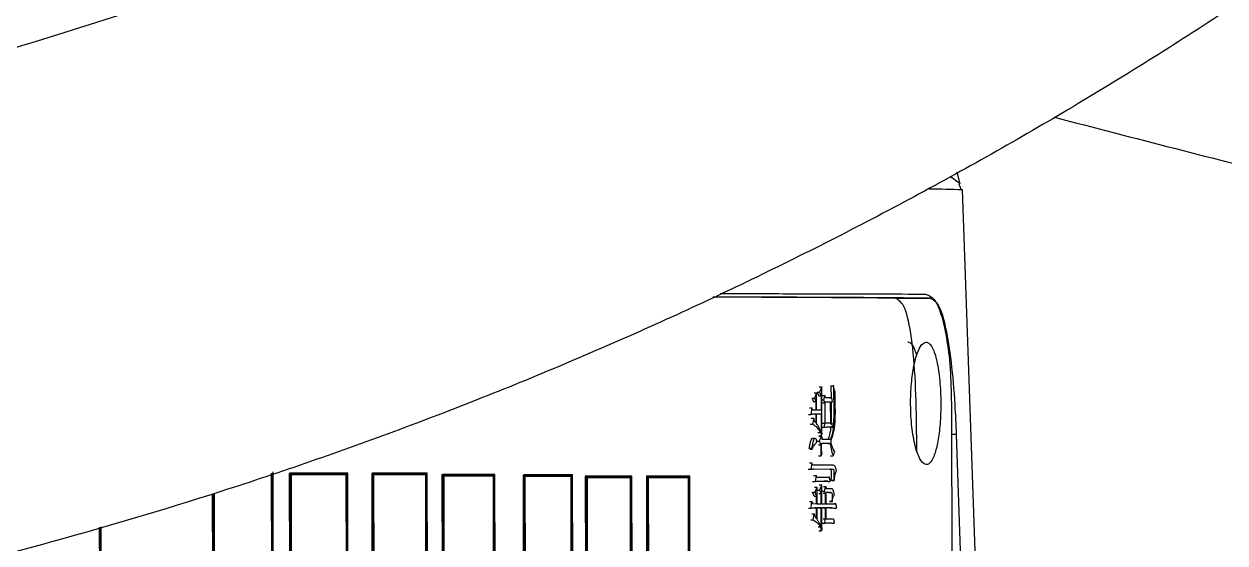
# Model space of a CAD drawing. Header units: millimetres. Extents: x 2320 to 4000, y 933 to 2121.
# Drawn here: x 2904.21 to 2948.28, y 1127.4 to 1146.46 of the extents above; entities that cross this region are included whole.
import ezdxf

# ---------------------------------------------------------------- set-up
doc = ezdxf.new("R2010")
doc.units = ezdxf.units.MM

msp = doc.modelspace()

# ---------------------------------------------------------------- linework, layer by layer
at = {"color": 7, "linetype": 'Continuous', "lineweight": 25}
for p, q in [((2938.56, 1140.59), (2938.453, 1141.014)), ((2938.6, 1140.387), (2938.524, 1140.582)), ((2940.606, 1084.366), (2938.65, 1140.366)), ((2936.198, 1136.392), (2937.472, 1136.392)), ((2933.82, 1133.166), (2933.909, 1133.167)), ((2933.925, 1133.167), (2933.909, 1133.167)), ((2933.297, 1132.908), (2933.223, 1132.714)), ((2933.298, 1132.281), (2933.297, 1132.908)), ((2933.483, 1133.135), (2933.403, 1132.941)), ((2933.403, 1132.941), (2933.464, 1132.8)), ((2933.464, 1132.8), (2933.465, 1132.281)), ((2933.486, 1131.642), (2933.483, 1133.135)), ((2933.604, 1132.821), (2933.553, 1132.659)), ((2933.633, 1132.724), (2933.604, 1132.821)), ((2933.886, 1132.583), (2933.855, 1132.734)), ((2933.125, 1132.368), (2933.088, 1132.119)), ((2933.15, 1132.281), (2933.125, 1132.368)), ((2933.277, 1132.584), (2933.187, 1132.584)), ((2933.223, 1132.714), (2933.277, 1132.584)), ((2933.277, 1132.281), (2933.277, 1132.584)), ((2933.484, 1132.659), (2933.553, 1132.659)), ((2933.553, 1132.659), (2933.593, 1132.551)), ((2933.593, 1132.551), (2933.594, 1131.804)), ((2933.613, 1132.583), (2933.8, 1132.583)), ((2933.614, 1131.804), (2933.613, 1132.583)), ((2933.711, 1132.583), (2933.8, 1132.583)), ((2933.8, 1132.583), (2933.801, 1131.804)), ((2933.819, 1132.583), (2933.886, 1132.583)), ((2933.821, 1131.804), (2933.819, 1132.583)), ((2933.819, 1132.582), (2933.886, 1132.583)), ((2938.244, 1132.523), (2938.305, 1095.523)), ((2933.102, 1131.989), (2933.192, 1131.989)), ((2933.192, 1131.989), (2933.147, 1131.762)), ((2933.277, 1132.281), (2933.15, 1132.281)), ((2933.278, 1131.816), (2933.278, 1132.141)), ((2933.465, 1132.281), (2933.298, 1132.281)), ((2933.298, 1132.14), (2933.465, 1132.14)), ((2933.299, 1131.783), (2933.298, 1132.14)), ((2933.375, 1132.14), (2933.465, 1132.14)), ((2933.465, 1132.14), (2933.466, 1131.34)), ((2933.057, 1131.762), (2933.147, 1131.762)), ((2933.347, 1131.458), (2933.438, 1131.459)), ((2933.438, 1131.459), (2933.442, 1131.502)), ((2933.466, 1131.34), (2933.498, 1131.426)), ((2933.505, 1131.804), (2933.594, 1131.804)), ((2933.594, 1131.804), (2933.558, 1131.653)), ((2933.801, 1131.804), (2933.614, 1131.804)), ((2933.792, 1131.652), (2933.725, 1131.658)), ((2933.864, 1131.804), (2933.821, 1131.804)), ((2933.884, 1131.652), (2933.864, 1131.804)), ((2933.233, 1131.242), (2933.143, 1131.242)), ((2933.315, 1131.134), (2933.406, 1131.134)), ((2933.377, 1131.339), (2933.466, 1131.34)), ((2933.459, 1130.604), (2933.459, 1131.004)), ((2933.794, 1131.058), (2933.479, 1131.058)), ((2933.479, 1130.907), (2933.479, 1131.058)), ((2933.802, 1131.198), (2933.499, 1131.199)), ((2933.705, 1131.057), (2933.794, 1131.058)), ((2936.968, 1131.382), (2936.968, 1130.739)), ((2938.419, 1131.383), (2938.246, 1131.383)), ((2938.419, 1131.383), (2939.686, 1094.383)), ((2933.045, 1130.842), (2933.136, 1130.843)), ((2933.37, 1130.604), (2933.459, 1130.604)), ((2933.812, 1130.603), (2933.901, 1130.603)), ((2933.124, 1130.334), (2933.083, 1130.107)), ((2933.153, 1130.259), (2933.124, 1130.334)), ((2933.906, 1130.257), (2933.153, 1130.259)), ((2933.211, 1130.118), (2933.89, 1130.116)), ((2933.799, 1130.116), (2933.89, 1130.116)), ((2913.28, 1129.961), (2913.317, 1107.928)), ((2913.35, 1107.928), (2913.312, 1129.961)), ((2913.384, 1107.878), (2913.347, 1130.011)), ((2913.946, 1129.961), (2913.984, 1107.828)), ((2913.946, 1129.961), (2913.979, 1129.961)), ((2913.979, 1129.961), (2914.017, 1107.828)), ((2914.013, 1129.911), (2914.051, 1107.878)), ((2916.024, 1129.911), (2916.061, 1107.878)), ((2916.024, 1129.911), (2916.058, 1129.911)), ((2916.095, 1107.878), (2916.058, 1129.911)), ((2916.128, 1107.828), (2916.091, 1129.961)), ((2916.969, 1129.961), (2917.006, 1107.828)), ((2916.969, 1129.961), (2917.003, 1129.961)), ((2917.003, 1129.961), (2917.041, 1107.828)), ((2917.036, 1129.911), (2917.073, 1107.878)), ((2918.942, 1129.911), (2918.98, 1107.878)), ((2918.942, 1129.911), (2918.978, 1129.911)), ((2919.016, 1107.878), (2918.978, 1129.911)), ((2919.047, 1107.828), (2919.01, 1129.961)), ((2919.547, 1129.911), (2919.585, 1107.778)), ((2919.547, 1129.911), (2919.584, 1129.911)), ((2919.584, 1129.911), (2919.621, 1107.778)), ((2919.615, 1129.861), (2919.652, 1107.828)), ((2921.423, 1129.86), (2921.461, 1107.827)), ((2921.461, 1129.86), (2921.423, 1129.86)), ((2921.498, 1107.827), (2921.461, 1129.86)), ((2921.528, 1107.777), (2921.491, 1129.91)), ((2922.523, 1129.905), (2922.561, 1107.772)), ((2922.523, 1129.905), (2922.562, 1129.905)), ((2922.562, 1129.905), (2922.599, 1107.772)), ((2922.591, 1129.855), (2922.628, 1107.822)), ((2924.275, 1129.854), (2924.312, 1107.821)), ((2924.314, 1129.854), (2924.275, 1129.854)), ((2924.352, 1107.821), (2924.314, 1129.854)), ((2924.379, 1107.771), (2924.342, 1129.904)), ((2924.808, 1129.853), (2924.842, 1109.843)), ((2924.848, 1129.853), (2924.808, 1129.853)), ((2924.848, 1129.853), (2924.882, 1109.843)), ((2924.875, 1129.803), (2924.909, 1109.899)), ((2926.453, 1129.802), (2926.486, 1109.898)), ((2926.453, 1129.802), (2926.494, 1129.802)), ((2926.527, 1109.898), (2926.494, 1129.802)), ((2926.553, 1109.842), (2926.52, 1129.852)), ((2927.049, 1129.851), (2927.086, 1107.718)), ((2927.09, 1129.851), (2927.049, 1129.851)), ((2927.09, 1129.851), (2927.128, 1107.719)), ((2927.116, 1129.801), (2927.153, 1107.769)), ((2928.578, 1129.8), (2928.615, 1107.767)), ((2928.62, 1129.8), (2928.578, 1129.8)), ((2928.657, 1107.767), (2928.62, 1129.8)), ((2928.681, 1107.717), (2928.644, 1129.85)), ((2933.277, 1129.88), (2933.241, 1129.663)), ((2933.302, 1129.804), (2933.277, 1129.88)), ((2933.677, 1129.803), (2933.302, 1129.804)), ((2933.618, 1129.673), (2933.574, 1129.673)), ((2933.71, 1129.673), (2933.62, 1129.673)), ((2933.704, 1129.662), (2933.793, 1129.662)), ((2933.71, 1129.673), (2933.793, 1129.662)), ((2933.793, 1129.662), (2933.769, 1129.814)), ((2933.926, 1129.694), (2933.837, 1129.694)), ((2933.857, 1129.694), (2933.946, 1129.694)), ((2933.946, 1129.694), (2933.926, 1129.694)), ((2911.147, 1129.205), (2911.183, 1107.878)), ((2911.183, 1129.216), (2911.219, 1107.928)), ((2933.151, 1129.263), (2933.241, 1129.263)), ((2933.316, 1128.83), (2933.315, 1129.447)), ((2933.327, 1129.338), (2933.417, 1129.339)), ((2933.466, 1129.209), (2933.376, 1129.208)), ((2933.466, 1128.83), (2933.466, 1129.209)), ((2933.486, 1128.83), (2933.485, 1129.533)), ((2933.497, 1129.305), (2933.586, 1129.306)), ((2933.533, 1129.23), (2933.623, 1129.23)), ((2933.623, 1128.83), (2933.623, 1129.23)), ((2933.825, 1129.251), (2933.642, 1129.251)), ((2933.643, 1128.83), (2933.642, 1129.251)), ((2933.848, 1129.392), (2933.658, 1129.392)), ((2933.736, 1129.251), (2933.825, 1129.251)), ((2911.116, 1129.196), (2911.152, 1107.878)), ((2933.295, 1128.83), (2933.164, 1128.831)), ((2933.295, 1128.83), (2933.295, 1129.122)), ((2933.466, 1128.83), (2933.316, 1128.83)), ((2933.623, 1128.83), (2933.486, 1128.83)), ((2933.885, 1128.829), (2933.643, 1128.83)), ((2933.861, 1128.926), (2933.772, 1128.926)), ((2933.788, 1128.926), (2933.877, 1128.926)), ((2933.861, 1128.926), (2933.877, 1128.926)), ((2933.124, 1128.473), (2933.214, 1128.474)), ((2933.206, 1128.69), (2933.296, 1128.69)), ((2933.296, 1128.69), (2933.234, 1128.69)), ((2933.296, 1128.29), (2933.296, 1128.69)), ((2933.467, 1128.689), (2933.316, 1128.69)), ((2933.317, 1128.268), (2933.316, 1128.69)), ((2933.377, 1128.689), (2933.467, 1128.689)), ((2933.468, 1127.846), (2933.467, 1128.689)), ((2933.623, 1128.689), (2933.487, 1128.689)), ((2933.488, 1128.148), (2933.487, 1128.689)), ((2933.534, 1128.689), (2933.623, 1128.689)), ((2933.624, 1128.289), (2933.623, 1128.689)), ((2933.858, 1128.688), (2933.643, 1128.689)), ((2933.644, 1128.278), (2933.643, 1128.689)), ((2933.768, 1128.688), (2933.858, 1128.688)), ((2933.937, 1128.677), (2934.026, 1128.677)), ((2906.973, 1127.967), (2907.007, 1108.221)), ((2907.035, 1108.222), (2907.001, 1127.976)), ((2907.072, 1108.172), (2907.039, 1127.987)), ((2933.079, 1128.246), (2933.169, 1128.247)), ((2933.354, 1127.997), (2933.443, 1127.997)), ((2933.535, 1128.289), (2933.624, 1128.289)), ((2933.917, 1128.277), (2933.644, 1128.278)), ((2933.856, 1128.126), (2933.945, 1128.126)), ((2933.378, 1127.845), (2933.468, 1127.846))]:
    msp.add_line(p, q, dxfattribs=at)
at = {"color": 7, "linetype": 'Continuous', "lineweight": 25, "flags": 128}
for points in [[(2933.207, 1132.908), (2933.257, 1132.908), (2933.297, 1132.908)], [(2933.312, 1132.94), (2933.363, 1132.941), (2933.403, 1132.941)], [(2933.374, 1132.8), (2933.424, 1132.8), (2933.464, 1132.8)], [(2933.394, 1133.135), (2933.443, 1133.135), (2933.483, 1133.135)], [(2933.515, 1132.821), (2933.564, 1132.821), (2933.604, 1132.821)], [(2933.766, 1132.734), (2933.814, 1132.734), (2933.855, 1132.734)], [(2933.035, 1132.368), (2933.085, 1132.368), (2933.125, 1132.368)], [(2933.132, 1132.714), (2933.183, 1132.714), (2933.223, 1132.714)], [(2933.503, 1132.551), (2933.553, 1132.551), (2933.593, 1132.551)], [(2932.998, 1132.119), (2933.048, 1132.119), (2933.088, 1132.119)], [(2933.486, 1131.653), (2933.518, 1131.653), (2933.558, 1131.653)], [(2933.884, 1131.652), (2933.833, 1131.652), (2933.795, 1131.652)], [(2933.369, 1131.004), (2933.419, 1131.004), (2933.459, 1131.004)], [(2933.385, 1131.318), (2933.434, 1131.318), (2933.474, 1131.318)], [(2933.474, 1131.318), (2933.483, 1131.273), (2933.491, 1131.236), (2933.499, 1131.199)], [(2933.119, 1130.875), (2933.096, 1130.875), (2933.072, 1130.875), (2933.029, 1130.875)], [(2932.992, 1130.107), (2933.043, 1130.107), (2933.083, 1130.107)], [(2933.124, 1130.334), (2933.073, 1130.334), (2933.034, 1130.334)], [(2933.15, 1129.663), (2933.201, 1129.663), (2933.241, 1129.663)], [(2933.187, 1129.879), (2933.237, 1129.88), (2933.277, 1129.88)], [(2933.68, 1129.813), (2933.729, 1129.814), (2933.769, 1129.814)], [(2933.225, 1129.447), (2933.275, 1129.447), (2933.315, 1129.447)], [(2933.396, 1129.533), (2933.445, 1129.533), (2933.485, 1129.533)], [(2933.545, 1129.468), (2933.594, 1129.468), (2933.634, 1129.468)], [(2933.037, 1128.928), (2933.087, 1128.928), (2933.126, 1128.928)], [(2933.205, 1129.122), (2933.255, 1129.122), (2933.295, 1129.122)], [(2933.909, 1128.839), (2933.958, 1128.839), (2933.998, 1128.84)], [(2933, 1128.679), (2933.05, 1128.679), (2933.09, 1128.679)], [(2933.443, 1127.997), (2933.447, 1128.013), (2933.451, 1128.03)], [(2933.499, 1128.126), (2933.548, 1128.126), (2933.588, 1128.127)]]:
    msp.add_lwpolyline(points, dxfattribs=at)
at = {"color": 7, "linetype": 'Continuous', "lineweight": 25}
for centre, radius, start, end in [((2937.54, 1116.01), 24.382, 87.3911, 90.2506), ((2925.772, -357.305), 1493.743, 89.551212, 89.852134)]:
    msp.add_arc(centre, radius, start, end, dxfattribs=at)
for points, knots in [([(3016.601, 1270.179), (3016.62, 1271.43), (3016.674, 1274.987), (3016.518, 1280.852), (3016.033, 1287.757), (3015.23, 1294.633), (3014.115, 1301.465), (3012.689, 1308.239), (3010.956, 1314.941), (3008.918, 1321.557), (3006.581, 1328.073), (3003.949, 1334.476), (3001.027, 1340.752), (2997.822, 1346.887), (2994.34, 1352.871), (2990.589, 1358.689), (2986.577, 1364.33), (2982.311, 1369.782), (2977.801, 1375.033), (2973.055, 1380.074), (2968.085, 1384.892), (2962.9, 1389.479), (2957.511, 1393.824), (2951.93, 1397.919), (2946.167, 1401.755), (2940.235, 1405.324), (2934.147, 1408.618), (2927.915, 1411.632), (2921.551, 1414.357), (2915.07, 1416.79), (2908.485, 1418.924), (2901.809, 1420.755), (2895.056, 1422.28), (2888.241, 1423.495), (2881.378, 1424.398), (2874.48, 1424.987), (2867.563, 1425.26), (2860.641, 1425.218), (2853.728, 1424.86), (2846.838, 1424.186), (2839.986, 1423.199), (2833.186, 1421.9), (2826.453, 1420.292), (2819.8, 1418.379), (2813.242, 1416.164), (2806.791, 1413.652), (2800.462, 1410.848), (2794.267, 1407.758), (2788.219, 1404.389), (2782.332, 1400.748), (2776.617, 1396.841), (2771.086, 1392.678), (2765.751, 1388.267), (2760.623, 1383.617), (2755.712, 1378.737), (2751.029, 1373.639), (2746.584, 1368.333), (2742.385, 1362.829), (2738.442, 1357.139), (2734.763, 1351.275), (2731.355, 1345.249), (2728.225, 1339.074), (2725.381, 1332.763), (2722.828, 1326.329), (2720.571, 1319.784), (2718.614, 1313.144), (2716.963, 1306.421), (2715.621, 1299.63), (2714.59, 1292.784), (2713.872, 1285.899), (2713.469, 1278.988), (2713.382, 1272.066), (2713.611, 1265.147), (2714.155, 1258.246), (2715.014, 1251.377), (2716.186, 1244.554), (2717.667, 1237.792), (2719.455, 1231.105), (2721.547, 1224.506), (2723.938, 1218.009), (2726.623, 1211.628), (2729.596, 1205.377), (2732.851, 1199.267), (2736.382, 1193.313), (2740.181, 1187.526), (2744.24, 1181.918), (2748.55, 1176.501), (2753.103, 1171.287), (2757.89, 1166.286), (2762.9, 1161.508), (2768.122, 1156.964), (2773.546, 1152.663), (2779.161, 1148.615), (2784.955, 1144.826), (2790.916, 1141.306), (2797.031, 1138.062), (2803.288, 1135.1), (2809.674, 1132.427), (2816.175, 1130.047), (2822.777, 1127.967), (2829.468, 1126.191), (2836.233, 1124.722), (2843.058, 1123.562), (2849.928, 1122.716), (2856.83, 1122.184), (2863.75, 1121.967), (2870.671, 1122.067), (2877.582, 1122.482), (2884.465, 1123.212), (2891.309, 1124.256), (2898.098, 1125.61), (2904.818, 1127.273), (2911.454, 1129.241), (2917.995, 1131.51), (2924.425, 1134.075), (2930.731, 1136.931), (2936.9, 1140.071), (2942.919, 1143.49), (2948.777, 1147.18), (2954.459, 1151.133), (2959.956, 1155.341), (2965.255, 1159.796), (2970.344, 1164.488), (2975.215, 1169.408), (2979.856, 1174.544), (2984.257, 1179.887), (2988.411, 1185.426), (2992.307, 1191.148), (2995.938, 1197.042), (2999.296, 1203.095), (3002.375, 1209.296), (3005.167, 1215.63), (3007.668, 1222.085), (3009.871, 1228.648), (3011.772, 1235.304), (3013.368, 1242.04), (3014.655, 1248.842), (3015.63, 1255.696), (3016.278, 1262.466), (3016.529, 1267.3), (3016.592, 1269.832), (3016.601, 1270.179)], [0, 0, 0, 0, 0.00394, 0.011205, 0.01847, 0.025736, 0.033001, 0.040266, 0.047531, 0.054797, 0.062062, 0.069327, 0.076593, 0.083858, 0.091123, 0.098389, 0.105654, 0.112919, 0.120185, 0.12745, 0.134715, 0.141981, 0.149246, 0.156511, 0.163777, 0.171042, 0.178307, 0.185573, 0.192838, 0.200103, 0.207369, 0.214634, 0.221899, 0.229165, 0.23643, 0.243695, 0.250961, 0.258226, 0.265491, 0.272757, 0.280022, 0.287287, 0.294553, 0.301818, 0.309083, 0.316349, 0.323614, 0.330879, 0.338145, 0.34541, 0.352675, 0.35994, 0.367206, 0.374471, 0.381736, 0.389002, 0.396267, 0.403532, 0.410798, 0.418063, 0.425328, 0.432594, 0.439859, 0.447124, 0.45439, 0.461655, 0.46892, 0.476186, 0.483451, 0.490716, 0.497982, 0.505247, 0.512512, 0.519778, 0.527043, 0.534308, 0.541574, 0.548839, 0.556104, 0.56337, 0.570635, 0.5779, 0.585166, 0.592431, 0.599696, 0.606962, 0.614227, 0.621492, 0.628758, 0.636023, 0.643288, 0.650554, 0.657819, 0.665084, 0.67235, 0.679615, 0.68688, 0.694146, 0.701411, 0.708676, 0.715941, 0.723207, 0.730472, 0.737737, 0.745003, 0.752268, 0.759533, 0.766799, 0.774064, 0.781329, 0.788595, 0.79586, 0.803125, 0.810391, 0.817656, 0.824921, 0.832187, 0.839452, 0.846717, 0.853983, 0.861248, 0.868513, 0.875779, 0.883044, 0.890309, 0.897575, 0.90484, 0.912105, 0.919371, 0.926636, 0.933901, 0.941167, 0.948432, 0.955697, 0.962963, 0.970228, 0.977493, 0.984759, 0.992024, 0.998907, 1, 1, 1, 1]), ([(2912.841, 1148.671), (2912.498, 1148.532), (2910.146, 1147.58), (2905.676, 1146.1), (2899.441, 1144.255), (2893.115, 1142.742), (2886.725, 1141.531), (2880.284, 1140.634), (2873.806, 1140.05), (2867.308, 1139.781), (2860.804, 1139.829), (2854.311, 1140.192), (2847.842, 1140.87), (2841.415, 1141.862), (2835.043, 1143.165), (2828.742, 1144.775), (2822.526, 1146.69), (2816.411, 1148.905), (2810.41, 1151.414), (2804.539, 1154.211), (2798.81, 1157.29), (2793.238, 1160.644), (2787.835, 1164.265), (2782.615, 1168.143), (2777.589, 1172.271), (2772.769, 1176.638), (2768.167, 1181.234), (2763.794, 1186.048), (2759.66, 1191.069), (2755.775, 1196.285), (2752.147, 1201.683), (2748.786, 1207.251), (2745.7, 1212.976), (2742.895, 1218.844), (2740.379, 1224.841), (2738.156, 1230.953), (2736.235, 1237.166), (2734.611, 1243.465), (2733.317, 1249.837), (2732.483, 1254.882), (2732.189, 1257.81), (2732.111, 1258.581)], [0, 0, 0, 0, 0.004551, 0.031197, 0.057844, 0.08449, 0.111137, 0.137783, 0.16443, 0.191076, 0.217723, 0.244369, 0.271015, 0.297662, 0.324308, 0.350955, 0.377601, 0.404248, 0.430894, 0.457541, 0.484187, 0.510834, 0.53748, 0.564127, 0.590773, 0.61742, 0.644066, 0.670713, 0.697359, 0.724005, 0.750652, 0.777298, 0.803945, 0.830591, 0.857238, 0.883884, 0.910531, 0.937177, 0.963824, 0.99047, 1, 1, 1, 1]), ([(2942.019, 1143.039), (2944.958, 1142.273), (2951.599, 1140.542), (2960.51, 1138.513), (2966.499, 1137.353), (2968.732, 1136.921)], [0, 0, 0, 0, 0.332461, 0.751026, 1, 1, 1, 1]), ([(2938.554, 1140.594), (2938.538, 1140.607), (2938.506, 1140.635), (2938.368, 1140.737), (2938.205, 1140.848), (2938.184, 1140.861)], [0, 0, 0, 0, 0.450002, 0.932097, 1, 1, 1, 1]), ([(2936.198, 1136.392), (2935.612, 1136.396), (2934.439, 1136.406), (2932.119, 1136.418), (2930.195, 1136.425), (2929.493, 1136.428)], [0, 0, 0, 0, 0.388327, 0.776655, 1, 1, 1, 1]), ([(2937.316, 1136.528), (2937.175, 1136.528), (2936.469, 1136.532), (2934.946, 1136.537), (2932.564, 1136.543), (2930.659, 1136.546), (2929.756, 1136.547)], [0, 0, 0, 0, 0.07928, 0.396663, 0.714028, 1, 1, 1, 1]), ([(2936.968, 1131.382), (2936.959, 1132.038), (2936.941, 1133.349), (2936.793, 1135.002), (2936.552, 1136.161), (2936.316, 1136.315), (2936.198, 1136.392)], [0, 0, 0, 0, 0.249988, 0.499774, 0.749448, 1, 1, 1, 1]), ([(2937.316, 1136.528), (2937.416, 1136.49), (2937.616, 1136.414), (2937.873, 1135.832), (2938.077, 1134.956), (2938.215, 1133.811), (2938.234, 1132.954), (2938.244, 1132.523)], [0, 0, 0, 0, 0.1867447, 0.3737441, 0.5698854, 0.7839076, 1, 1, 1, 1]), ([(2937.472, 1136.392), (2937.576, 1136.336), (2937.784, 1136.223), (2938.043, 1135.358), (2938.242, 1134.086), (2938.364, 1132.679), (2938.403, 1131.751), (2938.419, 1131.383)], [0, 0, 0, 0, 0.214798, 0.429591, 0.64445, 0.858946, 1, 1, 1, 1]), ([(2936.969, 1134.273), (2936.953, 1134.34), (2936.895, 1134.581), (2936.775, 1134.742), (2936.679, 1134.768), (2936.646, 1134.776)], [0, 0, 0, 0, 0.201823, 0.726878, 1, 1, 1, 1]), ([(2937.319, 1134.778), (2937.262, 1134.757), (2937.148, 1134.716), (2936.989, 1134.395), (2936.857, 1133.907), (2936.766, 1133.248), (2936.735, 1132.468), (2936.781, 1131.654), (2936.904, 1130.942), (2937.079, 1130.456), (2937.269, 1130.249), (2937.447, 1130.295), (2937.602, 1130.55), (2937.729, 1130.99), (2937.821, 1131.603), (2937.864, 1132.356), (2937.844, 1133.171), (2937.755, 1133.928), (2937.608, 1134.485), (2937.452, 1134.746), (2937.353, 1134.77), (2937.319, 1134.778)], [0, 0, 0, 0, 0.046279, 0.092724, 0.141724, 0.195202, 0.253702, 0.315281, 0.376932, 0.43439, 0.485836, 0.533043, 0.57924, 0.627325, 0.679266, 0.736373, 0.797512, 0.859391, 0.918431, 0.971633, 1, 1, 1, 1]), ([(2933.909, 1133.167), (2933.912, 1133.047), (2933.923, 1132.662), (2933.933, 1132.139), (2933.913, 1131.627), (2933.861, 1131.351), (2933.817, 1131.236), (2933.802, 1131.198)], [0, 0, 0, 0, 0.176102, 0.564603, 0.766922, 0.923793, 1, 1, 1, 1]), ([(2933.817, 1133.166), (2933.821, 1133.047), (2933.827, 1132.903), (2933.828, 1132.758), (2933.828, 1132.734)], [0, 0, 0, 0, 0.832677, 1, 1, 1, 1]), ([(2933.983, 1132.961), (2933.974, 1132.97), (2933.956, 1132.987), (2933.935, 1133.065), (2933.929, 1133.128), (2933.925, 1133.167)], [0, 0, 0, 0, 0.267154, 0.547116, 1, 1, 1, 1]), ([(2933.312, 1132.94), (2933.322, 1132.917), (2933.342, 1132.87), (2933.362, 1132.823), (2933.373, 1132.8)], [0, 0, 0, 0, 0.5, 1, 1, 1, 1]), ([(2933.855, 1132.734), (2933.819, 1132.731), (2933.765, 1132.726), (2933.691, 1132.724), (2933.652, 1132.724), (2933.633, 1132.724)], [0, 0, 0, 0, 0.482176, 0.741075, 1, 1, 1, 1]), ([(2933.956, 1130.776), (2933.94, 1130.8), (2933.903, 1130.855), (2933.865, 1130.947), (2933.839, 1131.022), (2933.83, 1131.068), (2933.829, 1131.118), (2933.842, 1131.208), (2933.898, 1131.358), (2933.994, 1131.776), (2933.981, 1132.367), (2933.983, 1132.808), (2933.983, 1132.961)], [0, 0, 0, 0, 0.056836, 0.13451, 0.160696, 0.17921, 0.197944, 0.220552, 0.296632, 0.448409, 0.809055, 1, 1, 1, 1]), ([(2933.132, 1132.714), (2933.137, 1132.702), (2933.147, 1132.678), (2933.165, 1132.635), (2933.178, 1132.603), (2933.186, 1132.584)], [0, 0, 0, 0, 0.275204, 0.550407, 1, 1, 1, 1]), ([(2933.829, 1132.582), (2933.835, 1132.391), (2933.843, 1132.112), (2933.824, 1131.837), (2933.818, 1131.751)], [0, 0, 0, 0, 0.6848298, 1, 1, 1, 1]), ([(2933.088, 1132.119), (2933.107, 1132.124), (2933.145, 1132.135), (2933.209, 1132.139), (2933.253, 1132.14), (2933.278, 1132.141)], [0, 0, 0, 0, 0.301938, 0.603838, 1, 1, 1, 1]), ([(2933.278, 1131.816), (2933.259, 1131.838), (2933.232, 1131.869), (2933.201, 1131.929), (2933.195, 1131.969), (2933.192, 1131.989)], [0, 0, 0, 0, 0.55151, 0.77279, 1, 1, 1, 1]), ([(2933.147, 1131.762), (2933.205, 1131.728), (2933.31, 1131.665), (2933.398, 1131.522), (2933.438, 1131.459)], [0, 0, 0, 0, 0.555082, 1, 1, 1, 1]), ([(2933.442, 1131.502), (2933.417, 1131.562), (2933.374, 1131.667), (2933.321, 1131.748), (2933.299, 1131.783)], [0, 0, 0, 0, 0.5632806, 1, 1, 1, 1]), ([(2933.498, 1131.426), (2933.494, 1131.466), (2933.487, 1131.537), (2933.486, 1131.61), (2933.486, 1131.642)], [0, 0, 0, 0, 0.558835, 1, 1, 1, 1]), ([(2933.558, 1131.653), (2933.597, 1131.657), (2933.672, 1131.664), (2933.78, 1131.664), (2933.849, 1131.656), (2933.884, 1131.652)], [0, 0, 0, 0, 0.357248, 0.678403, 1, 1, 1, 1]), ([(2933.658, 1131.661), (2933.667, 1131.662), (2933.684, 1131.662), (2933.713, 1131.661), (2933.726, 1131.66)], [0, 0, 0, 0, 0.522941, 1, 1, 1, 1]), ([(2933.813, 1131.659), (2933.812, 1131.64), (2933.805, 1131.514), (2933.768, 1131.351), (2933.725, 1131.235), (2933.711, 1131.198)], [0, 0, 0, 0, 0.109502, 0.70952, 1, 1, 1, 1]), ([(2933.028, 1130.875), (2933.036, 1130.924), (2933.052, 1131.019), (2933.077, 1131.131), (2933.103, 1131.2), (2933.123, 1131.234), (2933.137, 1131.238), (2933.142, 1131.239)], [0, 0, 0, 0, 0.330685, 0.64454, 0.796558, 0.91742, 1, 1, 1, 1]), ([(2933.136, 1130.843), (2933.151, 1130.88), (2933.191, 1130.976), (2933.248, 1131.037), (2933.285, 1131.08), (2933.294, 1131.099), (2933.299, 1131.118), (2933.301, 1131.139), (2933.299, 1131.16), (2933.293, 1131.185), (2933.28, 1131.214), (2933.261, 1131.238), (2933.239, 1131.246), (2933.217, 1131.236), (2933.193, 1131.2), (2933.167, 1131.125), (2933.141, 1131.011), (2933.127, 1130.921), (2933.119, 1130.875)], [0, 0, 0, 0, 0.132576, 0.339199, 0.368942, 0.383767, 0.408892, 0.423885, 0.438973, 0.45932, 0.498147, 0.542368, 0.587069, 0.63299, 0.675109, 0.75468, 0.876187, 1, 1, 1, 1]), ([(2933.406, 1131.134), (2933.415, 1131.159), (2933.431, 1131.202), (2933.454, 1131.263), (2933.467, 1131.3), (2933.474, 1131.318)], [0, 0, 0, 0, 0.403163, 0.701581, 1, 1, 1, 1]), ([(2933.459, 1131.004), (2933.454, 1131.016), (2933.444, 1131.04), (2933.426, 1131.083), (2933.414, 1131.115), (2933.406, 1131.134)], [0, 0, 0, 0, 0.275028, 0.550056, 1, 1, 1, 1]), ([(2933.794, 1131.058), (2933.81, 1130.965), (2933.837, 1130.801), (2933.882, 1130.663), (2933.901, 1130.603)], [0, 0, 0, 0, 0.564353, 1, 1, 1, 1]), ([(2933.136, 1130.843), (2933.134, 1130.845), (2933.131, 1130.852), (2933.125, 1130.863), (2933.121, 1130.871), (2933.119, 1130.875)], [0, 0, 0, 0, 0.2528387, 0.6263951, 1, 1, 1, 1]), ([(2933.491, 1130.69), (2933.487, 1130.678), (2933.479, 1130.658), (2933.468, 1130.629), (2933.462, 1130.612), (2933.459, 1130.604)], [0, 0, 0, 0, 0.428361, 0.71418, 1, 1, 1, 1]), ([(2933.491, 1130.69), (2933.487, 1130.73), (2933.48, 1130.801), (2933.479, 1130.875), (2933.479, 1130.907)], [0, 0, 0, 0, 0.558835, 1, 1, 1, 1]), ([(2933.956, 1130.776), (2933.947, 1130.747), (2933.929, 1130.689), (2933.911, 1130.632), (2933.901, 1130.603)], [0, 0, 0, 0, 0.500034, 1, 1, 1, 1]), ([(2933.083, 1130.107), (2933.097, 1130.109), (2933.126, 1130.114), (2933.168, 1130.117), (2933.197, 1130.117), (2933.211, 1130.118)], [0, 0, 0, 0, 0.331886, 0.665867, 1, 1, 1, 1]), ([(2933.835, 1129.694), (2933.837, 1129.765), (2933.84, 1129.863), (2933.842, 1129.988), (2933.842, 1130.057), (2933.83, 1130.096), (2933.816, 1130.113), (2933.805, 1130.115), (2933.799, 1130.116)], [0, 0, 0, 0, 0.434977, 0.605925, 0.774415, 0.837734, 0.899003, 1, 1, 1, 1]), ([(2933.89, 1130.116), (2933.897, 1130.115), (2933.908, 1130.113), (2933.921, 1130.096), (2933.931, 1130.064), (2933.934, 1130.013), (2933.933, 1129.943), (2933.931, 1129.836), (2933.928, 1129.75), (2933.926, 1129.694)], [0, 0, 0, 0, 0.101022, 0.16229, 0.225577, 0.345591, 0.4673, 0.658589, 1, 1, 1, 1]), ([(2934.027, 1130.051), (2934.021, 1130.086), (2934.008, 1130.154), (2933.967, 1130.246), (2933.929, 1130.253), (2933.906, 1130.257)], [0, 0, 0, 0, 0.292444, 0.574659, 1, 1, 1, 1]), ([(2916.091, 1129.961), (2915.882, 1129.961), (2915.466, 1129.961), (2914.763, 1129.961), (2914.264, 1129.961), (2913.979, 1129.961)], [0, 0, 0, 0, 0.300082, 0.600163, 1, 1, 1, 1]), ([(2913.98, 1129.911), (2914.366, 1129.911), (2915.055, 1129.911), (2915.728, 1129.911), (2916.024, 1129.911)], [0, 0, 0, 0, 0.5599989, 1, 1, 1, 1]), ([(2916.058, 1129.911), (2915.849, 1129.911), (2915.433, 1129.911), (2914.752, 1129.911), (2914.276, 1129.911), (2914.013, 1129.911)], [0, 0, 0, 0, 0.309921, 0.619843, 1, 1, 1, 1]), ([(2917.001, 1129.911), (2917.368, 1129.911), (2918.024, 1129.911), (2918.662, 1129.911), (2918.942, 1129.911)], [0, 0, 0, 0, 0.5599989, 1, 1, 1, 1]), ([(2919.01, 1129.961), (2918.812, 1129.961), (2918.417, 1129.961), (2917.749, 1129.961), (2917.274, 1129.961), (2917.003, 1129.961)], [0, 0, 0, 0, 0.300082, 0.600163, 1, 1, 1, 1]), ([(2918.978, 1129.911), (2918.781, 1129.911), (2918.385, 1129.911), (2917.738, 1129.911), (2917.285, 1129.911), (2917.036, 1129.911)], [0, 0, 0, 0, 0.309921, 0.619843, 1, 1, 1, 1]), ([(2919.578, 1129.861), (2919.927, 1129.86), (2920.551, 1129.86), (2921.157, 1129.86), (2921.423, 1129.86)], [0, 0, 0, 0, 0.559999, 1, 1, 1, 1]), ([(2921.491, 1129.91), (2921.303, 1129.91), (2920.928, 1129.91), (2920.294, 1129.911), (2919.842, 1129.911), (2919.584, 1129.911)], [0, 0, 0, 0, 0.300082, 0.600163, 1, 1, 1, 1]), ([(2921.461, 1129.86), (2921.274, 1129.86), (2920.898, 1129.86), (2920.283, 1129.861), (2919.852, 1129.861), (2919.615, 1129.861)], [0, 0, 0, 0, 0.309921, 0.619843, 1, 1, 1, 1]), ([(2922.552, 1129.855), (2922.879, 1129.855), (2923.462, 1129.854), (2924.027, 1129.854), (2924.275, 1129.854)], [0, 0, 0, 0, 0.559999, 1, 1, 1, 1]), ([(2924.342, 1129.904), (2924.167, 1129.904), (2923.818, 1129.904), (2923.226, 1129.904), (2922.803, 1129.905), (2922.562, 1129.905)], [0, 0, 0, 0, 0.300082, 0.600163, 1, 1, 1, 1]), ([(2924.314, 1129.854), (2924.14, 1129.854), (2923.79, 1129.854), (2923.216, 1129.854), (2922.813, 1129.855), (2922.591, 1129.855)], [0, 0, 0, 0, 0.309921, 0.619843, 1, 1, 1, 1]), ([(2924.835, 1129.803), (2925.143, 1129.803), (2925.691, 1129.803), (2926.22, 1129.802), (2926.453, 1129.802)], [0, 0, 0, 0, 0.5599989, 1, 1, 1, 1]), ([(2926.52, 1129.852), (2926.356, 1129.852), (2926.028, 1129.852), (2925.473, 1129.853), (2925.075, 1129.853), (2924.848, 1129.853)], [0, 0, 0, 0, 0.300082, 0.600163, 1, 1, 1, 1]), ([(2926.494, 1129.802), (2926.33, 1129.802), (2926.002, 1129.802), (2925.464, 1129.803), (2925.084, 1129.803), (2924.875, 1129.803)], [0, 0, 0, 0, 0.309921, 0.619842, 1, 1, 1, 1]), ([(2927.074, 1129.801), (2927.361, 1129.801), (2927.872, 1129.8), (2928.362, 1129.8), (2928.578, 1129.8)], [0, 0, 0, 0, 0.559999, 1, 1, 1, 1]), ([(2928.644, 1129.85), (2928.492, 1129.85), (2928.189, 1129.85), (2927.672, 1129.851), (2927.302, 1129.851), (2927.09, 1129.851)], [0, 0, 0, 0, 0.300082, 0.600163, 1, 1, 1, 1]), ([(2928.62, 1129.8), (2928.468, 1129.8), (2928.164, 1129.8), (2927.664, 1129.801), (2927.31, 1129.801), (2927.116, 1129.801)], [0, 0, 0, 0, 0.3099213, 0.6198426, 1, 1, 1, 1]), ([(2933.241, 1129.663), (2933.314, 1129.667), (2933.424, 1129.672), (2933.579, 1129.673), (2933.662, 1129.673), (2933.71, 1129.673)], [0, 0, 0, 0, 0.462622, 0.693931, 1, 1, 1, 1]), ([(2933.431, 1129.671), (2933.458, 1129.671), (2933.51, 1129.673), (2933.582, 1129.673), (2933.586, 1129.673), (2933.587, 1129.673)], [0, 0, 0, 0, 0.439941, 0.862008, 1, 1, 1, 1]), ([(2933.769, 1129.814), (2933.761, 1129.812), (2933.745, 1129.81), (2933.715, 1129.806), (2933.692, 1129.804), (2933.677, 1129.803)], [0, 0, 0, 0, 0.2577224, 0.5154519, 1, 1, 1, 1]), ([(2933.946, 1129.694), (2933.951, 1129.743), (2933.958, 1129.822), (2933.973, 1129.929), (2933.995, 1130.006), (2934.017, 1130.036), (2934.027, 1130.051)], [0, 0, 0, 0, 0.348257, 0.572012, 0.789055, 1, 1, 1, 1]), ([(2933.204, 1129.122), (2933.195, 1129.146), (2933.177, 1129.193), (2933.159, 1129.24), (2933.151, 1129.263)], [0, 0, 0, 0, 0.5, 1, 1, 1, 1]), ([(2933.241, 1129.263), (2933.251, 1129.287), (2933.268, 1129.33), (2933.293, 1129.391), (2933.307, 1129.428), (2933.315, 1129.447)], [0, 0, 0, 0, 0.392599, 0.6963, 1, 1, 1, 1]), ([(2933.295, 1129.122), (2933.29, 1129.135), (2933.281, 1129.16), (2933.263, 1129.206), (2933.25, 1129.241), (2933.241, 1129.263)], [0, 0, 0, 0, 0.26361, 0.527219, 1, 1, 1, 1]), ([(2933.417, 1129.339), (2933.426, 1129.364), (2933.442, 1129.409), (2933.464, 1129.474), (2933.478, 1129.513), (2933.485, 1129.533)], [0, 0, 0, 0, 0.390379, 0.695189, 1, 1, 1, 1]), ([(2933.466, 1129.209), (2933.461, 1129.221), (2933.452, 1129.246), (2933.435, 1129.289), (2933.424, 1129.32), (2933.417, 1129.339)], [0, 0, 0, 0, 0.285577, 0.571154, 1, 1, 1, 1]), ([(2933.586, 1129.306), (2933.594, 1129.333), (2933.606, 1129.373), (2933.622, 1129.427), (2933.63, 1129.454), (2933.634, 1129.468)], [0, 0, 0, 0, 0.4999999, 0.75, 1, 1, 1, 1]), ([(2933.623, 1129.23), (2933.617, 1129.241), (2933.609, 1129.259), (2933.597, 1129.284), (2933.59, 1129.298), (2933.586, 1129.306)], [0, 0, 0, 0, 0.4303518, 0.7151759, 1, 1, 1, 1]), ([(2933.634, 1129.468), (2933.636, 1129.462), (2933.64, 1129.449), (2933.646, 1129.43), (2933.652, 1129.411), (2933.656, 1129.398), (2933.658, 1129.392)], [0, 0, 0, 0, 0.25, 0.5, 0.75, 1, 1, 1, 1]), ([(2933.825, 1129.251), (2933.831, 1129.25), (2933.842, 1129.249), (2933.861, 1129.228), (2933.866, 1129.177), (2933.863, 1129.077), (2933.862, 1128.993), (2933.861, 1128.926)], [0, 0, 0, 0, 0.111188, 0.223572, 0.352358, 0.48582, 1, 1, 1, 1]), ([(2933.951, 1129.164), (2933.946, 1129.197), (2933.935, 1129.263), (2933.911, 1129.339), (2933.88, 1129.385), (2933.859, 1129.389), (2933.848, 1129.392)], [0, 0, 0, 0, 0.290906, 0.5739, 0.788992, 1, 1, 1, 1]), ([(2933.09, 1128.679), (2933.094, 1128.711), (2933.103, 1128.768), (2933.115, 1128.851), (2933.123, 1128.902), (2933.126, 1128.928)], [0, 0, 0, 0, 0.378869, 0.689434, 1, 1, 1, 1]), ([(2933.126, 1128.928), (2933.131, 1128.916), (2933.14, 1128.893), (2933.152, 1128.861), (2933.16, 1128.841), (2933.164, 1128.831)], [0, 0, 0, 0, 0.380769, 0.690385, 1, 1, 1, 1]), ([(2933.877, 1128.926), (2933.881, 1128.962), (2933.888, 1129.02), (2933.904, 1129.096), (2933.926, 1129.139), (2933.943, 1129.156), (2933.951, 1129.164)], [0, 0, 0, 0, 0.350808, 0.573679, 0.788817, 1, 1, 1, 1]), ([(2933.998, 1128.84), (2933.984, 1128.837), (2933.959, 1128.832), (2933.921, 1128.83), (2933.897, 1128.829), (2933.885, 1128.829)], [0, 0, 0, 0, 0.367164, 0.6835, 1, 1, 1, 1]), ([(2933.998, 1128.84), (2934.001, 1128.824), (2934.006, 1128.793), (2934.015, 1128.739), (2934.022, 1128.701), (2934.026, 1128.677)], [0, 0, 0, 0, 0.283865, 0.567729, 1, 1, 1, 1]), ([(2933.09, 1128.679), (2933.106, 1128.682), (2933.139, 1128.688), (2933.187, 1128.69), (2933.218, 1128.69), (2933.234, 1128.69)], [0, 0, 0, 0, 0.349478, 0.674651, 1, 1, 1, 1]), ([(2933.169, 1128.247), (2933.175, 1128.277), (2933.185, 1128.33), (2933.2, 1128.405), (2933.209, 1128.451), (2933.214, 1128.474)], [0, 0, 0, 0, 0.397712, 0.698856, 1, 1, 1, 1]), ([(2933.296, 1128.29), (2933.286, 1128.306), (2933.268, 1128.334), (2933.245, 1128.379), (2933.227, 1128.42), (2933.218, 1128.456), (2933.214, 1128.474)], [0, 0, 0, 0, 0.335639, 0.554348, 0.775254, 1, 1, 1, 1]), ([(2933.858, 1128.688), (2933.881, 1128.687), (2933.921, 1128.684), (2933.977, 1128.68), (2934.009, 1128.678), (2934.026, 1128.677)], [0, 0, 0, 0, 0.414999, 0.707499, 1, 1, 1, 1]), ([(2933.169, 1128.247), (2933.222, 1128.213), (2933.318, 1128.152), (2933.405, 1128.045), (2933.443, 1127.997)], [0, 0, 0, 0, 0.557381, 1, 1, 1, 1]), ([(2933.451, 1128.03), (2933.441, 1128.051), (2933.414, 1128.104), (2933.369, 1128.184), (2933.334, 1128.24), (2933.317, 1128.268)], [0, 0, 0, 0, 0.249893, 0.624561, 1, 1, 1, 1]), ([(2933.5, 1127.932), (2933.496, 1127.92), (2933.488, 1127.899), (2933.477, 1127.87), (2933.471, 1127.854), (2933.468, 1127.846)], [0, 0, 0, 0, 0.42836, 0.71418, 1, 1, 1, 1]), ([(2933.5, 1127.932), (2933.496, 1127.972), (2933.489, 1128.043), (2933.488, 1128.116), (2933.488, 1128.148)], [0, 0, 0, 0, 0.558835, 1, 1, 1, 1]), ([(2933.588, 1128.127), (2933.592, 1128.141), (2933.598, 1128.171), (2933.61, 1128.225), (2933.619, 1128.264), (2933.624, 1128.289)], [0, 0, 0, 0, 0.27079, 0.54158, 1, 1, 1, 1]), ([(2933.588, 1128.127), (2933.636, 1128.131), (2933.719, 1128.139), (2933.838, 1128.136), (2933.909, 1128.129), (2933.945, 1128.126)], [0, 0, 0, 0, 0.394437, 0.697091, 1, 1, 1, 1]), ([(2933.687, 1128.134), (2933.695, 1128.134), (2933.733, 1128.135), (2933.755, 1128.134), (2933.772, 1128.133)], [0, 0, 0, 0, 0.222043, 1, 1, 1, 1]), ([(2933.917, 1128.277), (2933.92, 1128.262), (2933.925, 1128.232), (2933.935, 1128.181), (2933.941, 1128.146), (2933.945, 1128.126)], [0, 0, 0, 0, 0.30079, 0.601581, 1, 1, 1, 1])]:
    msp.add_open_spline(points, degree=3, knots=knots, dxfattribs=at)

doc.saveas('drawing.dxf')
